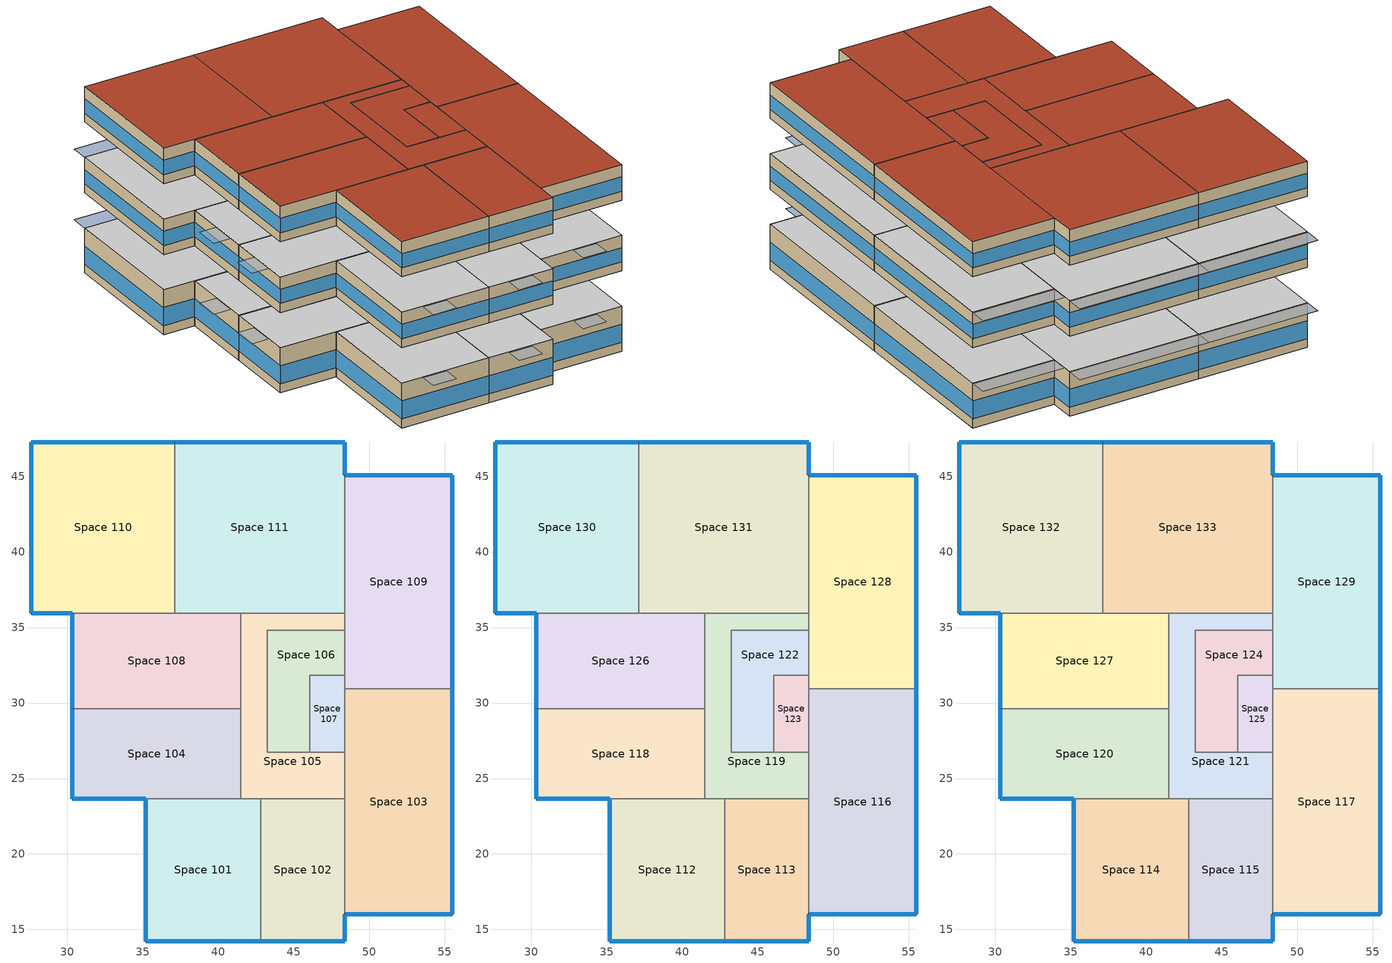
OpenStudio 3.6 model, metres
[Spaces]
Space 101
 floor ground: 42.81,23.67 42.81,14.24 35.22,14.24 35.22,23.67 z0
 wall outside: 35.22,23.67 35.22,14.24 42.81,14.24 z0:3.8
 wall to Space 105: 42.81,23.67 41.49,23.67 z0:3.8
 wall to Space 102: 42.81,14.24 42.81,23.67 z0:3.8
 wall to Space 104: 41.49,23.67 35.22,23.67 z0:3.8
 window: 35.22,23.64 35.22,14.26 / 35.24,14.24 42.78,14.24 z0.76:2.29
 ceiling adiabatic (Interior Ceiling): 42.81,14.24 42.81,23.67 35.22,23.67 35.22,14.24 z3.8
Space 102
 floor ground: 48.4,23.67 48.4,14.24 42.81,14.24 42.81,23.67 z0
 wall outside: 42.81,14.24 48.4,14.24 48.4,16 z0:3.8
 wall to Space 105: 48.4,23.67 42.81,23.67 z0:3.8
 wall to Space 103: 48.4,16 48.4,23.67 z0:3.8
 window: 48.4,14.26 48.4,15.98 z0.76:2.33; 42.83,14.24 48.37,14.24 z0.76:2.29
 ceiling adiabatic (Interior Ceiling): 48.4,14.24 48.4,23.67 42.81,23.67 42.81,14.24 z3.8
Space 103
 floor ground: 55.49,30.93 55.49,16 48.4,16 48.4,30.93 z0
 wall outside: 48.4,16 55.49,16 55.49,30.93 z0:3.8
 wall to Space 105: 48.4,26.74 48.4,23.67 z0:3.8
 wall to Space 107: 48.4,30.93 48.4,26.74 z0:3.8
 wall to Space 109: 55.49,30.93 48.4,30.93 z0:3.8
 window: 55.49,16.03 55.49,30.91 / 48.42,16 55.47,16 z0.76:2.29
 ceiling adiabatic (Interior Ceiling): 55.49,16 55.49,30.93 48.4,30.93 48.4,16 z3.8
Space 104
 floor ground: 41.49,29.62 41.49,23.67 30.35,23.67 30.35,29.62 z0
 wall outside: 30.35,29.62 30.35,23.67 35.22,23.67 z0:3.8
 wall to Space 105: 41.49,23.67 41.49,29.62 z0:3.8
 wall to Space 108: 41.49,29.62 30.35,29.62 z0:3.8
 window: 30.37,23.67 35.19,23.67 z0.76:2.3; 30.35,29.59 30.35,23.69 z0.76:2.29
 ceiling adiabatic (Interior Ceiling): 41.49,23.67 41.49,29.62 30.35,29.62 30.35,23.67 z3.8
Space 105
 floor ground: 48.4,35.95 48.4,34.81 43.24,34.81 43.24,26.74 48.4,26.74 48.4,23.67 41.49,23.67 41.49,35.95 z0
 wall to Space 109: 48.4,34.81 48.4,35.95 z0:3.8
 wall to Space 106: 46.08,26.74 43.24,26.74 43.24,34.81 48.4,34.81 z0:3.8
 wall to Space 107: 48.4,26.74 46.08,26.74 z0:3.8
 wall to Space 108: 41.49,35.95 41.49,29.62 z0:3.8
 wall to Space 111: 48.4,35.95 41.49,35.95 z0:3.8
 ceiling adiabatic (Interior Ceiling): 48.4,23.67 48.4,26.74 43.24,26.74 43.24,34.81 48.4,34.81 48.4,35.95 41.49,35.95 41.49,23.67 z3.8
Space 106
 floor ground: 48.4,34.81 48.4,31.83 46.08,31.83 46.08,26.74 43.24,26.74 43.24,34.81 z0
 wall to Space 109: 48.4,31.83 48.4,34.81 z0:3.8
 wall to Space 107: 46.08,26.74 46.08,31.83 48.4,31.83 z0:3.8
 ceiling adiabatic (Interior Ceiling): 46.08,26.74 46.08,31.83 48.4,31.83 48.4,34.81 43.24,34.81 43.24,26.74 z3.8
Space 107
 floor ground: 48.4,31.83 48.4,26.74 46.08,26.74 46.08,31.83 z0
 wall to Space 109: 48.4,30.93 48.4,31.83 z0:3.8
 ceiling adiabatic (Interior Ceiling): 48.4,26.74 48.4,31.83 46.08,31.83 46.08,26.74 z3.8
Space 108
 floor ground: 41.49,35.95 41.49,29.62 30.35,29.62 30.35,35.95 z0
 wall outside: 30.35,35.95 30.35,29.62 z0:3.8
 wall to Space 110: 37.13,35.95 30.35,35.95 z0:3.8
 wall to Space 111: 41.49,35.95 37.13,35.95 z0:3.8
 window: 30.35,35.93 30.35,29.64 z0.76:2.29
 ceiling adiabatic (Interior Ceiling): 41.49,29.62 41.49,35.95 30.35,35.95 30.35,29.62 z3.8
Space 109
 floor ground: 55.49,45.1 55.49,30.93 48.4,30.93 48.4,45.1 z0
 wall outside: 55.49,30.93 55.49,45.1 48.4,45.1 z0:3.8
 wall to Space 111: 48.4,45.1 48.4,35.95 z0:3.8
 window: 55.47,45.1 48.42,45.1 / 55.49,30.96 55.49,45.07 z0.76:2.29
 ceiling adiabatic (Interior Ceiling): 55.49,30.93 55.49,45.1 48.4,45.1 48.4,30.93 z3.8
Space 110
 floor ground: 37.13,47.29 37.13,35.95 27.63,35.95 27.63,47.29 z0
 wall outside: 37.13,47.29 27.63,47.29 27.63,35.95 30.35,35.95 z0:3.8
 wall to Space 111: 37.13,35.95 37.13,47.29 z0:3.8
 window: 27.66,35.95 30.32,35.95 z0.76:2.31; 27.63,47.26 27.63,35.98 / 37.1,47.29 27.66,47.29 z0.76:2.29
 ceiling adiabatic (Interior Ceiling): 37.13,35.95 37.13,47.29 27.63,47.29 27.63,35.95 z3.8
Space 111
 floor ground: 48.4,47.29 48.4,35.95 37.13,35.95 37.13,47.29 z0
 wall outside: 48.4,45.1 48.4,47.29 37.13,47.29 z0:3.8
 window: 48.4,45.13 48.4,47.26 z0.76:2.32; 48.37,47.29 37.15,47.29 z0.76:2.29
 ceiling adiabatic (Interior Ceiling): 48.4,35.95 48.4,47.29 37.13,47.29 37.13,35.95 z3.8
Space 112
 floor adiabatic (Interior Floor): 42.81,23.67 42.81,14.24 35.22,14.24 35.22,23.67 z6.8
 wall outside: 35.22,23.67 35.22,14.24 42.81,14.24 z6.8:9.8
 wall to Space 119: 42.81,23.67 41.49,23.67 z6.8:9.8
 wall to Space 113: 42.81,14.24 42.81,23.67 z6.8:9.8
 wall to Space 118: 41.49,23.67 35.22,23.67 z6.8:9.8
 window: 35.24,14.24 42.78,14.24 / 35.22,23.64 35.22,14.26 z7.56:8.77
 ceiling adiabatic (Interior Ceiling): 42.81,14.24 42.81,23.67 35.22,23.67 35.22,14.24 z9.8
Space 113
 floor adiabatic (Interior Floor): 48.4,23.67 48.4,14.24 42.81,14.24 42.81,23.67 z6.8
 wall outside: 42.81,14.24 48.4,14.24 48.4,16 z6.8:9.8
 wall to Space 119: 48.4,23.67 42.81,23.67 z6.8:9.8
 wall to Space 116: 48.4,16 48.4,23.67 z6.8:9.8
 window: 48.4,14.26 48.4,15.98 z7.56:8.8; 42.83,14.24 48.37,14.24 z7.56:8.77
 ceiling adiabatic (Interior Ceiling): 48.4,14.24 48.4,23.67 42.81,23.67 42.81,14.24 z9.8
Space 116
 floor adiabatic (Interior Floor): 55.49,30.93 55.49,16 48.4,16 48.4,30.93 z6.8
 wall outside: 48.4,16 55.49,16 55.49,30.93 z6.8:9.8
 wall to Space 119: 48.4,26.74 48.4,23.67 z6.8:9.8
 wall to Space 123: 48.4,30.93 48.4,26.74 z6.8:9.8
 wall to Space 128: 55.49,30.93 48.4,30.93 z6.8:9.8
 window: 55.49,16.03 55.49,30.91 z7.56:8.76; 48.42,16 55.47,16 z7.56:8.77
 ceiling adiabatic (Interior Ceiling): 55.49,16 55.49,30.93 48.4,30.93 48.4,16 z9.8
Space 118
 floor adiabatic (Interior Floor): 41.49,29.62 41.49,23.67 30.35,23.67 30.35,29.62 z6.8
 wall outside: 30.35,29.62 30.35,23.67 35.22,23.67 z6.8:9.8
 wall to Space 119: 41.49,23.67 41.49,29.62 z6.8:9.8
 wall to Space 126: 41.49,29.62 30.35,29.62 z6.8:9.8
 window: 30.37,23.67 35.19,23.67 / 30.35,29.59 30.35,23.69 z7.56:8.77
 ceiling adiabatic (Interior Ceiling): 41.49,23.67 41.49,29.62 30.35,29.62 30.35,23.67 z9.8
Space 119
 floor adiabatic (Interior Floor): 48.4,35.95 48.4,34.81 43.24,34.81 43.24,26.74 48.4,26.74 48.4,23.67 41.49,23.67 41.49,35.95 z6.8
 wall to Space 128: 48.4,34.81 48.4,35.95 z6.8:9.8
 wall to Space 122: 46.08,26.74 43.24,26.74 43.24,34.81 48.4,34.81 z6.8:9.8
 wall to Space 123: 48.4,26.74 46.08,26.74 z6.8:9.8
 wall to Space 126: 41.49,35.95 41.49,29.62 z6.8:9.8
 wall to Space 131: 48.4,35.95 41.49,35.95 z6.8:9.8
 ceiling adiabatic (Interior Ceiling): 48.4,23.67 48.4,26.74 43.24,26.74 43.24,34.81 48.4,34.81 48.4,35.95 41.49,35.95 41.49,23.67 z9.8
Space 122
 floor adiabatic (Interior Floor): 48.4,34.81 48.4,31.83 46.08,31.83 46.08,26.74 43.24,26.74 43.24,34.81 z6.8
 wall to Space 128: 48.4,31.83 48.4,34.81 z6.8:9.8
 wall to Space 123: 46.08,26.74 46.08,31.83 48.4,31.83 z6.8:9.8
 ceiling adiabatic (Interior Ceiling): 46.08,26.74 46.08,31.83 48.4,31.83 48.4,34.81 43.24,34.81 43.24,26.74 z9.8
Space 123
 floor adiabatic (Interior Floor): 48.4,31.83 48.4,26.74 46.08,26.74 46.08,31.83 z6.8
 wall to Space 128: 48.4,30.93 48.4,31.83 z6.8:9.8
 ceiling adiabatic (Interior Ceiling): 48.4,26.74 48.4,31.83 46.08,31.83 46.08,26.74 z9.8
Space 126
 floor adiabatic (Interior Floor): 41.49,35.95 41.49,29.62 30.35,29.62 30.35,35.95 z6.8
 wall outside: 30.35,35.95 30.35,29.62 z6.8:9.8
 wall to Space 130: 37.13,35.95 30.35,35.95 z6.8:9.8
 wall to Space 131: 41.49,35.95 37.13,35.95 z6.8:9.8
 window: 30.35,35.93 30.35,29.64 z7.56:8.77
 ceiling adiabatic (Interior Ceiling): 41.49,29.62 41.49,35.95 30.35,35.95 30.35,29.62 z9.8
Space 128
 floor adiabatic (Interior Floor): 55.49,45.1 55.49,30.93 48.4,30.93 48.4,45.1 z6.8
 wall outside: 55.49,30.93 55.49,45.1 48.4,45.1 z6.8:9.8
 wall to Space 131: 48.4,45.1 48.4,35.95 z6.8:9.8
 window: 55.47,45.1 48.42,45.1 z7.56:8.77; 55.49,30.96 55.49,45.07 z7.56:8.76
 ceiling adiabatic (Interior Ceiling): 55.49,30.93 55.49,45.1 48.4,45.1 48.4,30.93 z9.8
Space 130
 floor adiabatic (Interior Floor): 37.13,47.29 37.13,35.95 27.63,35.95 27.63,47.29 z6.8
 wall outside: 37.13,47.29 27.63,47.29 27.63,35.95 30.35,35.95 z6.8:9.8
 wall to Space 131: 37.13,35.95 37.13,47.29 z6.8:9.8
 window: 27.66,35.95 30.32,35.95 z7.56:8.78; 27.63,47.26 27.63,35.98 / 37.1,47.29 27.66,47.29 z7.56:8.77
 ceiling adiabatic (Interior Ceiling): 37.13,35.95 37.13,47.29 27.63,47.29 27.63,35.95 z9.8
Space 131
 floor adiabatic (Interior Floor): 48.4,47.29 48.4,35.95 37.13,35.95 37.13,47.29 z6.8
 wall outside: 48.4,45.1 48.4,47.29 37.13,47.29 z6.8:9.8
 window: 48.4,45.13 48.4,47.26 z7.56:8.79; 48.37,47.29 37.15,47.29 z7.56:8.77
 ceiling adiabatic (Interior Ceiling): 48.4,35.95 48.4,47.29 37.13,47.29 37.13,35.95 z9.8
Space 114
 floor adiabatic (Interior Floor): 42.81,23.67 42.81,14.24 35.22,14.24 35.22,23.67 z12.8
 wall outside: 35.22,23.67 35.22,14.24 42.81,14.24 z12.8:15.8
 wall to Space 121: 42.81,23.67 41.49,23.67 z12.8:15.8
 wall to Space 115: 42.81,14.24 42.81,23.67 z12.8:15.8
 wall to Space 120: 41.49,23.67 35.22,23.67 z12.8:15.8
 window: 35.24,14.24 42.78,14.24 / 35.22,23.64 35.22,14.26 z13.56:14.77
 roof outside: 42.81,14.24 42.81,23.67 35.22,23.67 35.22,14.24 z15.8
Space 115
 floor adiabatic (Interior Floor): 48.4,23.67 48.4,14.24 42.81,14.24 42.81,23.67 z12.8
 wall outside: 42.81,14.24 48.4,14.24 48.4,16 z12.8:15.8
 wall to Space 121: 48.4,23.67 42.81,23.67 z12.8:15.8
 wall to Space 117: 48.4,16 48.4,23.67 z12.8:15.8
 window: 48.4,14.26 48.4,15.98 z13.56:14.8; 42.83,14.24 48.37,14.24 z13.56:14.77
 roof outside: 48.4,14.24 48.4,23.67 42.81,23.67 42.81,14.24 z15.8
Space 117
 floor adiabatic (Interior Floor): 55.49,30.93 55.49,16 48.4,16 48.4,30.93 z12.8
 wall outside: 48.4,16 55.49,16 55.49,30.93 z12.8:15.8
 wall to Space 121: 48.4,26.74 48.4,23.67 z12.8:15.8
 wall to Space 125: 48.4,30.93 48.4,26.74 z12.8:15.8
 wall to Space 129: 55.49,30.93 48.4,30.93 z12.8:15.8
 window: 55.49,16.03 55.49,30.91 z13.56:14.76; 48.42,16 55.47,16 z13.56:14.77
 roof outside: 55.49,16 55.49,30.93 48.4,30.93 48.4,16 z15.8
Space 120
 floor adiabatic (Interior Floor): 41.49,29.62 41.49,23.67 30.35,23.67 30.35,29.62 z12.8
 wall outside: 30.35,29.62 30.35,23.67 35.22,23.67 z12.8:15.8
 wall to Space 121: 41.49,23.67 41.49,29.62 z12.8:15.8
 wall to Space 127: 41.49,29.62 30.35,29.62 z12.8:15.8
 window: 30.37,23.67 35.19,23.67 / 30.35,29.59 30.35,23.69 z13.56:14.77
 roof outside: 41.49,23.67 41.49,29.62 30.35,29.62 30.35,23.67 z15.8
Space 121
 floor adiabatic (Interior Floor): 48.4,35.95 48.4,34.81 43.24,34.81 43.24,26.74 48.4,26.74 48.4,23.67 41.49,23.67 41.49,35.95 z12.8
 wall to Space 129: 48.4,34.81 48.4,35.95 z12.8:15.8
 wall to Space 124: 46.08,26.74 43.24,26.74 43.24,34.81 48.4,34.81 z12.8:15.8
 wall to Space 125: 48.4,26.74 46.08,26.74 z12.8:15.8
 wall to Space 127: 41.49,35.95 41.49,29.62 z12.8:15.8
 wall to Space 133: 48.4,35.95 41.49,35.95 z12.8:15.8
 roof outside: 48.4,23.67 48.4,26.74 43.24,26.74 43.24,34.81 48.4,34.81 48.4,35.95 41.49,35.95 41.49,23.67 z15.8
Space 124
 floor adiabatic (Interior Floor): 48.4,34.81 48.4,31.83 46.08,31.83 46.08,26.74 43.24,26.74 43.24,34.81 z12.8
 wall to Space 129: 48.4,31.83 48.4,34.81 z12.8:15.8
 wall to Space 125: 46.08,26.74 46.08,31.83 48.4,31.83 z12.8:15.8
 roof outside: 46.08,26.74 46.08,31.83 48.4,31.83 48.4,34.81 43.24,34.81 43.24,26.74 z15.8
Space 125
 floor adiabatic (Interior Floor): 48.4,31.83 48.4,26.74 46.08,26.74 46.08,31.83 z12.8
 wall to Space 129: 48.4,30.93 48.4,31.83 z12.8:15.8
 roof outside: 48.4,26.74 48.4,31.83 46.08,31.83 46.08,26.74 z15.8
Space 127
 floor adiabatic (Interior Floor): 41.49,35.95 41.49,29.62 30.35,29.62 30.35,35.95 z12.8
 wall outside: 30.35,35.95 30.35,29.62 z12.8:15.8
 wall to Space 132: 37.13,35.95 30.35,35.95 z12.8:15.8
 wall to Space 133: 41.49,35.95 37.13,35.95 z12.8:15.8
 window: 30.35,35.93 30.35,29.64 z13.56:14.77
 roof outside: 41.49,29.62 41.49,35.95 30.35,35.95 30.35,29.62 z15.8
Space 129
 floor adiabatic (Interior Floor): 55.49,45.1 55.49,30.93 48.4,30.93 48.4,45.1 z12.8
 wall outside: 55.49,30.93 55.49,45.1 48.4,45.1 z12.8:15.8
 wall to Space 133: 48.4,45.1 48.4,35.95 z12.8:15.8
 window: 55.47,45.1 48.42,45.1 z13.56:14.77; 55.49,30.96 55.49,45.07 z13.56:14.76
 roof outside: 55.49,30.93 55.49,45.1 48.4,45.1 48.4,30.93 z15.8
Space 132
 floor adiabatic (Interior Floor): 37.13,47.29 37.13,35.95 27.63,35.95 27.63,47.29 z12.8
 wall outside: 37.13,47.29 27.63,47.29 27.63,35.95 30.35,35.95 z12.8:15.8
 wall to Space 133: 37.13,35.95 37.13,47.29 z12.8:15.8
 window: 27.66,35.95 30.32,35.95 z13.56:14.78; 27.63,47.26 27.63,35.98 / 37.1,47.29 27.66,47.29 z13.56:14.77
 roof outside: 37.13,35.95 37.13,47.29 27.63,47.29 27.63,35.95 z15.8
Space 133
 floor adiabatic (Interior Floor): 48.4,47.29 48.4,35.95 37.13,35.95 37.13,47.29 z12.8
 wall outside: 48.4,45.1 48.4,47.29 37.13,47.29 z12.8:15.8
 window: 48.4,45.13 48.4,47.26 z13.56:14.79; 48.37,47.29 37.15,47.29 z13.56:14.77
 roof outside: 48.4,35.95 48.4,47.29 37.13,47.29 37.13,35.95 z15.8
shading: 39.04,12.74 39.04,14.24 37.04,14.24 37.04,12.74 z3.8; 46.55,12.74 46.55,14.24 44.55,14.24 44.55,12.74 z3.8; 53.22,14.5 53.22,16 51.22,16 51.22,14.5 z3.8; 30.35,25.33 30.35,27.33 28.85,27.33 28.85,25.33 z3.8; 30.35,30.78 30.35,32.78 28.85,32.78 28.85,30.78 z3.8; 37.13,47.29 37.13,48.79 27.63,48.79 27.63,47.29 z3.8; 48.4,47.29 48.4,48.79 37.13,48.79 37.13,47.29 z3.8; 55.49,45.1 55.49,46.6 48.4,46.6 48.4,45.1 z3.8; 39.04,12.74 39.04,14.24 37.04,14.24 37.04,12.74 z9.8; 46.55,12.74 46.55,14.24 44.55,14.24 44.55,12.74 z9.8; 53.22,14.5 53.22,16 51.22,16 51.22,14.5 z9.8; 30.35,25.33 30.35,27.33 28.85,27.33 28.85,25.33 z9.8; 30.35,30.78 30.35,32.78 28.85,32.78 28.85,30.78 z9.8; 37.13,47.29 37.13,48.79 27.63,48.79 27.63,47.29 z9.8; 48.4,47.29 48.4,48.79 37.13,48.79 37.13,47.29 z9.8; 55.49,45.1 55.49,46.6 48.4,46.6 48.4,45.1 z9.8
[Building]
6-storey Mid Rise: Default Construction Set=189.1-2009 - CZ5 - Office; Standards Number of Stories=6; Standards Number of Above Ground Stories=6; Standards Building Type=LEEPMidriseApartment
[Site]
Site 1
[ClimateZones]
Climate Zone Institution Name 1=ASHRAE; Climate Zone Document Name 1=ANSI/ASHRAE Standard 169; Climate Zone Document Year 1=2006; Climate Zone Institution Name 2=CEC; Climate Zone Document Name 2=California Climate Zone Descriptions; Climate Zone Document Year 2=1995
[DefaultConstructionSet]
189.1-2009 - CZ5 - Office: Default Exterior Surface Constructions=Default Surface Constructions 13; Default Interior Surface Constructions=Default Surface Constructions 14; Default Ground Contact Surface Constructions=Default Surface Constructions 15; Default Exterior SubSurface Constructions=Default Sub Surface Constructions 9; Default Interior SubSurface Constructions=Default Sub Surface Constructions 10; Interior Partition Construction=Interior Partition
[DefaultSurfaceConstructions]
Name | Floor Construction | Wall Construction | Roof Ceiling Construction
Default Surface Constructions 13 | ExtSlabCarpet 4in ClimateZone 1-8 | ASHRAE 189.1-2009 ExtWall Mass ClimateZone 5 | ASHRAE 189.1-2009 ExtRoof IEAD ClimateZone 2-5
Default Surface Constructions 14 | Interior Floor | Interior Wall | Interior Ceiling
Default Surface Constructions 15 | ExtSlabCarpet 4in ClimateZone 1-8 | ExtSlabCarpet 4in ClimateZone 1-8 | ExtSlabCarpet 4in ClimateZone 1-8
[Construction]
ExtSlabCarpet 4in ClimateZone 1-8: MAT-CC05 4 HW CONCRETE, CP02 CARPET PAD
Interior Floor: F16 Acoustic tile, F05 Ceiling air space resistance, M11 100mm lightweight concrete
Interior Wall: G01a 19mm gypsum board, F04 Wall air space resistance, G01a 19mm gypsum board
Interior Ceiling: M11 100mm lightweight concrete, F05 Ceiling air space resistance, F16 Acoustic tile
Exterior Door: F08 Metal surface, I01 25mm insulation board
Interior Window: Clear 3mm
Interior Door; Interior Partition: G05 25mm wood
ASHRAE 189.1-2009 ExtRoof IEAD ClimateZone 2-5: Roof Membrane, Roof Insulation [21], Metal Decking
ASHRAE 189.1-2009 ExtWindow ClimateZone 4-5: Theoretical Glass [207]
ASHRAE 189.1-2009 ExtWall Mass ClimateZone 5: 1IN Stucco, 8IN Concrete HW, Wall Insulation [40], 1/2IN Gypsum
[Material] Thermal Absorptance=0.9
Name | Roughness | Thickness {m} | Conductivity {W/m-K} | Density {kg/m3} | Specific Heat {J/kg-K} | Solar Absorptance | Visible Absorptance
MAT-CC05 4 HW CONCRETE | Rough | 0.1016 | 1.311 | 2240 | 836.8 | 0.85 | 0.85
1IN Stucco | Smooth | 0.0253 | 0.6918 | 1858 | 837 | 0.92 | 0.92
8IN Concrete HW | MediumRough | 0.2033 | 1.7296 | 2243 | 837 | 0.65 | 0.65
1/2IN Gypsum | Smooth | 0.0127 | 0.16 | 784.9 | 830 | 0.4 | 0.4
Roof Membrane | VeryRough | 0.0095 | 0.16 | 1121.29 | 1460 | 0.7 | 0.7
Metal Decking | MediumSmooth | 0.0015 | 45.006 | 7680 | 418.4 | 0.6 | 0.6
F16 Acoustic tile | MediumSmooth | 0.0191 | 0.06 | 368 | 590 | 0.3 | 0.3
M11 100mm lightweight concrete | MediumRough | 0.1016 | 0.53 | 1280 | 840 | 0.5 | 0.5
G01a 19mm gypsum board | MediumSmooth | 0.019 | 0.16 | 800 | 1090 | 0.4 | 0.4
F08 Metal surface | Smooth | 0.0008 | 45.28 | 7824 | 500 | 0.7 | 0.7
I01 25mm insulation board | MediumRough | 0.0254 | 0.03 | 43 | 1210 | 0.6 | 0.6
G05 25mm wood | MediumSmooth | 0.0254 | 0.15 | 608 | 1630 | 0.5 | 0.5
Roof Insulation [21] | MediumRough | 0.2105 | 0.049 | 265 | 836.8 | 0.7 | 0.7
Wall Insulation [40] | MediumRough | 0.0794 | 0.0432 | 91 | 837 | 0.5 | 0.5
[Material:NoMass]
CP02 CARPET PAD: Roughness=Smooth; Thermal Resistance {m2-K/W}=0.1; Thermal Absorptance=0.9; Solar Absorptance=0.8; Visible Absorptance=0.8
[Material:AirGap]
Name | Thermal Resistance {m2-K/W}
F05 Ceiling air space resistance | 0.18
F04 Wall air space resistance | 0.15
[DefaultSubSurfaceConstructions]
Name | Fixed Window Construction | Operable Window Construction | Door Construction | Tubular Daylight Dome Construction | Tubular Daylight Diffuser Construction
Default Sub Surface Constructions 9 | ASHRAE 189.1-2009 ExtWindow ClimateZone 4-5 | ASHRAE 189.1-2009 ExtWindow ClimateZone 4-5 | Exterior Door | Interior Window | Interior Window
Default Sub Surface Constructions 10 | Interior Window | Interior Window | Interior Door
[WindowMaterial:Glazing] Optical Data Type=SpectralAverage; Thickness {m}=0.003; Back Side Solar Reflectance at Normal Incidence=0; Back Side Visible Reflectance at Normal Incidence=0; Infrared Transmittance at Normal Incidence=0; Dirt Correction Factor for Solar and Visible Transmittance=1; Solar Diffusing=No
Name | Solar Transmittance at Normal Incidence | Front Side Solar Reflectance at Normal Incidence | Visible Transmittance at Normal Incidence | Front Side Visible Reflectance at Normal Incidence | Front Side Infrared Hemispherical Emissivity | Back Side Infrared Hemispherical Emissivity | Conductivity {W/m-K}
Clear 3mm | 0.837 | 0.075 | 0.898 | 0.081 | 0.84 | 0.84 | 0.9
Theoretical Glass [207] | 0.3311 | 0.6189 | 0.44 | 0.51 | 0.9 | 0.9 | 0.0133
[WindowMaterial:Blind]
Window Material Blind 1: Slat Width {m}=0.025; Slat Separation {m}=0.01875; Front Side Slat Beam Solar Reflectance=0.5; Back Side Slat Beam Solar Reflectance=0.5; Front Side Slat Diffuse Solar Reflectance=0.5; Back Side Slat Diffuse Solar Reflectance=0.5; Slat Beam Visible Transmittance=0
[DefaultScheduleSet] Infiltration Schedule=Always On
Name | Number of People Schedule | People Activity Level Schedule | Lighting Schedule | Electric Equipment Schedule
Space Function Lobby - other Schedule Set | NECB-C-Occupancy | NECB-Activity | NECB-C-Lighting | NECB-C-Electric-Equipment
Space Function Stairway-sch-G Schedule Set; Space Function Corr. < 2.4m wide-sch-G Schedule Set; Space Function Dwelling Unit(s) Schedule Set | NECB-G-Occupancy | NECB-Activity | NECB-G-Lighting | NECB-G-Electric-Equipment
Space Function - undefined - Schedule Set
Space Function Storage area Schedule Set | NECB-E-Occupancy | NECB-Activity | NECB-E-Lighting | NECB-E-Electric-Equipment
[DesignSpecification:OutdoorAir]
Name | Outdoor Air Method | Outdoor Air Flow per Floor Area {m3/s-m2} | Outdoor Air Flow per Person {m3/s-person} | Outdoor Air Flow Air Changes per Hour {1/hr}
Space Function Lobby - other Ventilation | Sum | 0.0041148
Space Function Stairway-sch-G Ventilation; Space Function Corr. < 2.4m wide-sch-G Ventilation | Sum | 0.0003048
Space Function - undefined - Ventilation |  | 0 | 0 | 0
Space Function Dwelling Unit(s) Ventilation | Sum | 0.00034544
Space Function Storage area Ventilation | Sum | 0.0003556
[ShadingControl]
Shading Control 1: Shading Type=InteriorBlind; Shading Device Material=Window Material Blind 1; Multiple Surface Control Type=Sequential
[BuildingStory]
Name | Nominal Z Coordinate {m} | Nominal Floor to Floor Height {m}
Building Story 1 | 0 | 3.8
Building Story 2 | 0 | 3
Building Story 3
[Space]
Name | Space Type | Building Story | Thermal Zone
Space 101 | Space Function Dwelling Unit(s) | Building Story 1 | Thermal Zone 3
Space 102 | Space Function Dwelling Unit(s) | Building Story 1 | Thermal Zone 8
Space 103 | Space Function Lobby - other | Building Story 1 | Thermal Zone 9
Space 104 | Space Function Dwelling Unit(s) | Building Story 1 | Thermal Zone 7
Space 105 | Space Function Corr. < 2.4m wide-sch-G | Building Story 1 | Thermal Zone 11
Space 106 | Space Function Stairway-sch-G | Building Story 1 | Thermal Zone 4
Space 107 | Space Function - undefined - | Building Story 1 | Thermal Zone 5
Space 108 | Space Function Dwelling Unit(s) | Building Story 1 | Thermal Zone 12
Space 109 | Space Function Dwelling Unit(s) | Building Story 1 | Thermal Zone 13
Space 110 | Space Function Dwelling Unit(s) | Building Story 1 | Thermal Zone 14
Space 111 | Space Function Storage area | Building Story 1 | Thermal Zone 15
Space 112 | Space Function Dwelling Unit(s) | Building Story 2 | Thermal Zone 16
Space 113 | Space Function Dwelling Unit(s) | Building Story 2 | Thermal Zone 17
Space 114 | Space Function Dwelling Unit(s) | Building Story 3 | Thermal Zone 18
Space 115 | Space Function Dwelling Unit(s) | Building Story 3 | Thermal Zone 20
Space 116 | Space Function Dwelling Unit(s) | Building Story 2 | Thermal Zone 21
Space 117 | Space Function Dwelling Unit(s) | Building Story 3 | Thermal Zone 22
Space 118 | Space Function Dwelling Unit(s) | Building Story 2 | Thermal Zone 2
Space 119 | Space Function Corr. < 2.4m wide-sch-G | Building Story 2 | Thermal Zone 23
Space 120 | Space Function Dwelling Unit(s) | Building Story 3 | Thermal Zone 24
Space 121 | Space Function Corr. < 2.4m wide-sch-G | Building Story 3 | Thermal Zone 25
Space 122 | Space Function Stairway-sch-G | Building Story 2 | Thermal Zone 26
Space 123 | Space Function - undefined - | Building Story 2 | Thermal Zone 28
Space 124 | Space Function Stairway-sch-G | Building Story 3 | Thermal Zone 10
Space 125 | Space Function - undefined - | Building Story 3 | Thermal Zone 29
Space 126 | Space Function Dwelling Unit(s) | Building Story 2 | Thermal Zone 19
Space 127 | Space Function Dwelling Unit(s) | Building Story 3 | Thermal Zone 1
Space 128 | Space Function Dwelling Unit(s) | Building Story 2 | Thermal Zone 30
Space 129 | Space Function Dwelling Unit(s) | Building Story 3 | Thermal Zone 31
Space 130 | Space Function Dwelling Unit(s) | Building Story 2 | Thermal Zone 6
Space 131 | Space Function Dwelling Unit(s) | Building Story 2 | Thermal Zone 32
Space 132 | Space Function Dwelling Unit(s) | Building Story 3 | Thermal Zone 27
Space 133 | Space Function Dwelling Unit(s) | Building Story 3 | Thermal Zone 33
[ThermalZone] Use Ideal Air Loads=No
Name | Multiplier
Thermal Zone 1; Thermal Zone 3; Thermal Zone 4; Thermal Zone 5; Thermal Zone 7; Thermal Zone 8; Thermal Zone 9; Thermal Zone 10; Thermal Zone 11; Thermal Zone 12; Thermal Zone 13; Thermal Zone 14; Thermal Zone 15; Thermal Zone 18; Thermal Zone 20; Thermal Zone 22; Thermal Zone 24; Thermal Zone 25; Thermal Zone 27; Thermal Zone 29; Thermal Zone 31; Thermal Zone 33
Thermal Zone 2; Thermal Zone 6; Thermal Zone 16; Thermal Zone 17; Thermal Zone 19; Thermal Zone 21; Thermal Zone 23; Thermal Zone 26; Thermal Zone 28; Thermal Zone 30; Thermal Zone 32 | 4
[Sizing:Zone] Zone Cooling Design Supply Air Temperature Input Method=SupplyAirTemperature; Zone Cooling Design Supply Air Temperature {C}=14; Zone Cooling Design Supply Air Temperature Difference {deltaC}=11.11; Zone Heating Design Supply Air Temperature Input Method=SupplyAirTemperature; Zone Heating Design Supply Air Temperature {C}=40; Zone Heating Design Supply Air Temperature Difference {deltaC}=11.11; Zone Cooling Design Supply Air Humidity Ratio {kg-H2O/kg-air}=0.0085; Zone Heating Design Supply Air Humidity Ratio {kg-H2O/kg-air}=0.008; Cooling Design Air Flow Method=DesignDay; Heating Design Air Flow Method=DesignDay; Account for Dedicated Outdoor Air System=No; Dedicated Outdoor Air System Control Strategy=NeutralSupplyAir; Dedicated Outdoor Air Low Setpoint Temperature for Design {C}=autosize; Dedicated Outdoor Air High Setpoint Temperature for Design {C}=autosize; Zone Load Sizing Method=Sensible Load Only No Latent Load; Zone Latent Cooling Design Supply Air Humidity Ratio Input Method=HumidityRatioDifference; Zone Cooling Design Supply Air Humidity Ratio Difference {kgWater/kgDryAir}=0.005; Zone Latent Heating Design Supply Air Humidity Ratio Input Method=HumidityRatioDifference; Zone Humidification Design Supply Air Humidity Ratio Difference {kgWater/kgDryAir}=0.005
Thermal Zone 1; Thermal Zone 2; Thermal Zone 3; Thermal Zone 4; Thermal Zone 5; Thermal Zone 6; Thermal Zone 7; Thermal Zone 8; Thermal Zone 9; Thermal Zone 10; Thermal Zone 11; Thermal Zone 12; Thermal Zone 13; Thermal Zone 14; Thermal Zone 15; Thermal Zone 16; Thermal Zone 17; Thermal Zone 18; Thermal Zone 19; Thermal Zone 20; Thermal Zone 21; Thermal Zone 22; Thermal Zone 23; Thermal Zone 24; Thermal Zone 25; Thermal Zone 26; Thermal Zone 27; Thermal Zone 28; Thermal Zone 29; Thermal Zone 30; Thermal Zone 31; Thermal Zone 32; Thermal Zone 33
[SpaceType] Standards Building Type=Space Function
Name | Default Schedule Set | Design Specification Outdoor Air Object | Standards Space Type
Space Function Lobby - other | Space Function Lobby - other Schedule Set | Space Function Lobby - other Ventilation | Lobby - other
Space Function Stairway-sch-G | Space Function Stairway-sch-G Schedule Set | Space Function Stairway-sch-G Ventilation | Stairway-sch-G
Space Function - undefined - | Space Function - undefined - Schedule Set | Space Function - undefined - Ventilation | - undefined -
Space Function Corr. < 2.4m wide-sch-G | Space Function Corr. < 2.4m wide-sch-G Schedule Set | Space Function Corr. < 2.4m wide-sch-G Ventilation | Corr. < 2.4m wide-sch-G
Space Function Dwelling Unit(s) | Space Function Dwelling Unit(s) Schedule Set | Space Function Dwelling Unit(s) Ventilation | Dwelling Unit(s)
Space Function Storage area | Space Function Storage area Schedule Set | Space Function Storage area Ventilation | Storage area
[People] Work Efficiency Schedule=Work Efficiency Schedule; Clothing Insulation Schedule=Clothing Schedule; Air Velocity Schedule=Air Velocity Schedule; Multiplier=1
Name | People Definition | Space or SpaceType
Space Function Lobby - other People | Space Function Lobby - other People Definition | Space Function Lobby - other
Space Function Stairway-sch-G People | Space Function Stairway-sch-G People Definition | Space Function Stairway-sch-G
Space Function Corr. < 2.4m wide-sch-G People | Space Function Corr. < 2.4m wide-sch-G People Definition | Space Function Corr. < 2.4m wide-sch-G
Space Function Dwelling Unit(s) People | Space Function Dwelling Unit(s) People Definition | Space Function Dwelling Unit(s)
Space Function Storage area People | Space Function Storage area People Definition | Space Function Storage area
[People:Definition] Number of People Calculation Method=People/Area; Fraction Radiant=0.3
Name | People per Space Floor Area {person/m2}
Space Function Lobby - other People Definition | 0.0999967
Space Function Stairway-sch-G People Definition | 0.0049514
Space Function Corr. < 2.4m wide-sch-G People Definition; Space Function Storage area People Definition | 0.0100104
Space Function Dwelling Unit(s) People Definition | 0.0166841
[Lights] Fraction Replaceable=1
Name | Lights Definition | Space or SpaceType
Space Function Lobby - other Lights | Space Function Lobby - other Lights Definition | Space Function Lobby - other
Space Function Stairway-sch-G Lights | Space Function Stairway-sch-G Lights Definition | Space Function Stairway-sch-G
Space Function Corr. < 2.4m wide-sch-G Lights | Space Function Corr. < 2.4m wide-sch-G Lights Definition | Space Function Corr. < 2.4m wide-sch-G
Space Function Dwelling Unit(s) Lights | Space Function Dwelling Unit(s) Lights Definition | Space Function Dwelling Unit(s)
Space Function Storage area Lights | Space Function Storage area Lights Definition | Space Function Storage area
[Lights:Definition] Design Level Calculation Method=Watts/Area; Fraction Radiant=0.5; Fraction Visible=0.2
Name | Watts per Space Floor Area {W/m2}
Space Function Lobby - other Lights Definition | 9.69992
Space Function Stairway-sch-G Lights Definition | 7.39994
Space Function Corr. < 2.4m wide-sch-G Lights Definition | 8.39993
Space Function Dwelling Unit(s) Lights Definition | 4.99996
Space Function Storage area Lights Definition | 6.79994
[ElectricEquipment]
Name | Electric Equipment Definition | Space or SpaceType
Space Function Lobby - other Elec Equip | Space Function Lobby - other Elec Equip Definition | Space Function Lobby - other
Space Function Dwelling Unit(s) Elec Equip | Space Function Dwelling Unit(s) Elec Equip Definition | Space Function Dwelling Unit(s)
Space Function Storage area Elec Equip | Space Function Storage area Elec Equip Definition | Space Function Storage area
[ElectricEquipment:Definition] Design Level Calculation Method=Watts/Area; Fraction Radiant=0.5
Name | Watts per Space Floor Area {W/m2}
Space Function Lobby - other Elec Equip Definition; Space Function Storage area Elec Equip Definition | 0.999992
Space Function Dwelling Unit(s) Elec Equip Definition | 4.99996
[SpaceInfiltration:DesignFlowRate] Design Flow Rate Calculation Method=Flow/ExteriorArea; Flow per Exterior Surface Area {m3/s-m2}=0.000250063
Name | Space or SpaceType
Space Function Lobby - other Infiltration | Space Function Lobby - other
Space Function Stairway-sch-G Infiltration | Space Function Stairway-sch-G
Space Function - undefined - Infiltration | Space Function - undefined -
Space Function Corr. < 2.4m wide-sch-G Infiltration | Space Function Corr. < 2.4m wide-sch-G
Space Function Dwelling Unit(s) Infiltration | Space Function Dwelling Unit(s)
Space Function Storage area Infiltration | Space Function Storage area
[Schedule:Ruleset]
NECB-C-Occupancy: Default Day Schedule=NECB-C-Occupancy Default
NECB-Activity: Default Day Schedule=NECB-Activity Default; Summer Design Day Schedule=NECB-Activity Summer Design Day; Winter Design Day Schedule=NECB-Activity Winter Design Day
NECB-C-Lighting: Default Day Schedule=NECB-C-Lighting Default
NECB-C-Electric-Equipment: Default Day Schedule=NECB-C-Electric-Equipment Default
Always On: Default Day Schedule=Always On Default
Work Efficiency Schedule: Default Day Schedule=Work Efficiency Schedule Default
Clothing Schedule: Default Day Schedule=Clothing Schedule Default Winter Clothes
Air Velocity Schedule: Default Day Schedule=Air Velocity Schedule Default
NECB-G-Occupancy: Default Day Schedule=NECB-G-Occupancy Default
NECB-G-Lighting: Default Day Schedule=NECB-G-Lighting Default
NECB-G-Electric-Equipment: Default Day Schedule=NECB-G-Electric-Equipment Default
NECB-E-Occupancy: Default Day Schedule=NECB-E-Occupancy Default
NECB-E-Lighting: Default Day Schedule=NECB-E-Lighting Default
NECB-E-Electric-Equipment: Default Day Schedule=NECB-E-Electric-Equipment Default
[Schedule:Day]
NECB-C-Occupancy Default; NECB-C-Occupancy Default|Wkdy Day: 8, 0, 0, 9, 0, 0.1, 10, 0, 0.2, 12, 0, 0.5, 16, 0, 0.7, 17, 0, 0.8, 18, 0, 0.7, 19, 0, 0.5, 21, 0, 0.3, 24, 0, 0
NECB-C-Occupancy Sun|Hol Day: 10, 0, 0, 11, 0, 0.1, 13, 0, 0.2, 18, 0, 0.4, 19, 0, 0.2, 24, 0, 0
NECB-C-Occupancy Sat Day: 8, 0, 0, 9, 0, 0.1, 10, 0, 0.2, 11, 0, 0.5, 12, 0, 0.6, 13, 0, 0.8, 16, 0, 0.9, 17, 0, 0.8, 18, 0, 0.7, 19, 0, 0.5, 21, 0, 0.2, 24, 0, 0
NECB-Activity Default; NECB-Activity Summer Design Day; NECB-Activity Winter Design Day: 24, 0, 130
NECB-C-Lighting Default; NECB-C-Lighting Sat Day; NECB-C-Lighting Default|Wkdy Day; NECB-C-Electric-Equipment Default; NECB-C-Electric-Equipment Sat Day; NECB-C-Electric-Equipment Default|Wkdy Day: 8, 0, 0.05, 9, 0, 0.5, 19, 0, 0.9, 20, 0, 0.6, 21, 0, 0.5, 24, 0, 0.05
NECB-C-Lighting Sun|Hol Day; NECB-C-Electric-Equipment Sun|Hol Day: 10, 0, 0.05, 11, 0, 0.5, 18, 0, 0.9, 19, 0, 0.6, 24, 0, 0.05
Always On Default; Clothing Schedule Default Winter Clothes: 24, 0, 1
Work Efficiency Schedule Default; NECB-E-Occupancy Sun|Hol Day: 24, 0, 0
Clothing Schedule Summer Clothes: 24, 0, 0.5
Air Velocity Schedule Default: 24, 0, 0.2
NECB-G-Occupancy Default; NECB-G-Occupancy Default|Wkdy Day: 7, 0, 0.9, 8, 0, 0.7, 9, 0, 0.4, 17, 0, 0.3, 18, 0, 0.5, 24, 0, 0.9
NECB-G-Occupancy Sun|Hol Day; NECB-G-Occupancy Sat Day: 7, 0, 0.9, 8, 0, 0.7, 17, 0, 0.5, 18, 0, 0.7, 24, 0, 0.9
NECB-G-Lighting Default; NECB-G-Lighting Sun|Hol Day; NECB-G-Lighting Sat Day; NECB-G-Lighting Default|Wkdy Day: 1, 0, 0.3, 6, 0, 0, 7, 0, 0.2, 9, 0, 0.5, 19, 0, 0, 22, 0, 0.9, 23, 0, 0.8, 24, 0, 0.6
NECB-G-Electric-Equipment Default; NECB-G-Electric-Equipment Sun|Hol Day; NECB-G-Electric-Equipment Sat Day; NECB-G-Electric-Equipment Default|Wkdy Day: 1, 0, 0.3, 7, 0, 0.2, 9, 0, 0.8, 16, 0, 0.4, 17, 0, 0.5, 18, 0, 0.2, 20, 0, 0.9, 21, 0, 0.7, 24, 0, 0.5
NECB-E-Occupancy Default; NECB-E-Occupancy Default|Wkdy Day: 8, 0, 0, 9, 0, 0.2, 10, 0, 0.7, 14, 0, 0.9, 15, 0, 0.5, 16, 0, 0.9, 18, 0, 0.8, 19, 0, 0.2, 24, 0, 0
NECB-E-Occupancy Sat Day: 9, 0, 0, 13, 0, 0.2, 17, 0, 0.1, 24, 0, 0
NECB-E-Lighting Default; NECB-E-Lighting Default|Wkdy Day; NECB-E-Electric-Equipment Default; NECB-E-Electric-Equipment Default|Wkdy Day: 8, 0, 0.05, 9, 0, 0.4, 10, 0, 0.7, 18, 0, 0.9, 19, 0, 0.4, 24, 0, 0.05
NECB-E-Lighting Sun|Hol Day; NECB-E-Electric-Equipment Sun|Hol Day: 24, 0, 0.05
NECB-E-Lighting Sat Day; NECB-E-Electric-Equipment Sat Day: 9, 0, 0.05, 10, 0, 0.5, 15, 0, 0.9, 16, 0, 0.7, 17, 0, 0.5, 24, 0, 0.05
[Schedule:Rule] Date Specification Type=DateRange; Start Day=1
Name | Schedule Ruleset | Rule Order | Day Schedule | Apply Sunday | Start Month | End Month | End Day | Apply Saturday | Apply Monday | Apply Tuesday | Apply Wednesday | Apply Thursday | Apply Friday
Schedule Rule 19 | NECB-C-Occupancy | 0 | NECB-C-Occupancy Sun|Hol Day | Yes | 1 | 12 | 31
Schedule Rule 18 | NECB-C-Occupancy | 1 | NECB-C-Occupancy Sat Day |  | 1 | 12 | 31 | Yes
Schedule Rule 17 | NECB-C-Occupancy | 2 | NECB-C-Occupancy Default|Wkdy Day |  | 1 | 12 | 31 |  | Yes | Yes | Yes | Yes | Yes
Schedule Rule 22 | NECB-C-Lighting | 0 | NECB-C-Lighting Sun|Hol Day | Yes | 1 | 12 | 31
Schedule Rule 21 | NECB-C-Lighting | 1 | NECB-C-Lighting Sat Day |  | 1 | 12 | 31 | Yes
Schedule Rule 20 | NECB-C-Lighting | 2 | NECB-C-Lighting Default|Wkdy Day |  | 1 | 12 | 31 |  | Yes | Yes | Yes | Yes | Yes
Schedule Rule 25 | NECB-C-Electric-Equipment | 0 | NECB-C-Electric-Equipment Sun|Hol Day | Yes | 1 | 12 | 31
Schedule Rule 24 | NECB-C-Electric-Equipment | 1 | NECB-C-Electric-Equipment Sat Day |  | 1 | 12 | 31 | Yes
Schedule Rule 23 | NECB-C-Electric-Equipment | 2 | NECB-C-Electric-Equipment Default|Wkdy Day |  | 1 | 12 | 31 |  | Yes | Yes | Yes | Yes | Yes
Schedule Rule 1 | Clothing Schedule | 0 | Clothing Schedule Summer Clothes |  | 5 | 9 | 30
Schedule Rule 64 | NECB-G-Occupancy | 0 | NECB-G-Occupancy Sun|Hol Day | Yes | 1 | 12 | 31
Schedule Rule 63 | NECB-G-Occupancy | 1 | NECB-G-Occupancy Sat Day |  | 1 | 12 | 31 | Yes
Schedule Rule 62 | NECB-G-Occupancy | 2 | NECB-G-Occupancy Default|Wkdy Day |  | 1 | 12 | 31 |  | Yes | Yes | Yes | Yes | Yes
Schedule Rule 67 | NECB-G-Lighting | 0 | NECB-G-Lighting Sun|Hol Day | Yes | 1 | 12 | 31
Schedule Rule 66 | NECB-G-Lighting | 1 | NECB-G-Lighting Sat Day |  | 1 | 12 | 31 | Yes
Schedule Rule 65 | NECB-G-Lighting | 2 | NECB-G-Lighting Default|Wkdy Day |  | 1 | 12 | 31 |  | Yes | Yes | Yes | Yes | Yes
Schedule Rule 70 | NECB-G-Electric-Equipment | 0 | NECB-G-Electric-Equipment Sun|Hol Day | Yes | 1 | 12 | 31
Schedule Rule 69 | NECB-G-Electric-Equipment | 1 | NECB-G-Electric-Equipment Sat Day |  | 1 | 12 | 31 | Yes
Schedule Rule 68 | NECB-G-Electric-Equipment | 2 | NECB-G-Electric-Equipment Default|Wkdy Day |  | 1 | 12 | 31 |  | Yes | Yes | Yes | Yes | Yes
Schedule Rule 4 | NECB-E-Occupancy | 0 | NECB-E-Occupancy Sun|Hol Day | Yes | 1 | 12 | 31
Schedule Rule 3 | NECB-E-Occupancy | 1 | NECB-E-Occupancy Sat Day |  | 1 | 12 | 31 | Yes
Schedule Rule 2 | NECB-E-Occupancy | 2 | NECB-E-Occupancy Default|Wkdy Day |  | 1 | 12 | 31 |  | Yes | Yes | Yes | Yes | Yes
Schedule Rule 7 | NECB-E-Lighting | 0 | NECB-E-Lighting Sun|Hol Day | Yes | 1 | 12 | 31
Schedule Rule 6 | NECB-E-Lighting | 1 | NECB-E-Lighting Sat Day |  | 1 | 12 | 31 | Yes
Schedule Rule 5 | NECB-E-Lighting | 2 | NECB-E-Lighting Default|Wkdy Day |  | 1 | 12 | 31 |  | Yes | Yes | Yes | Yes | Yes
Schedule Rule 10 | NECB-E-Electric-Equipment | 0 | NECB-E-Electric-Equipment Sun|Hol Day | Yes | 1 | 12 | 31
Schedule Rule 9 | NECB-E-Electric-Equipment | 1 | NECB-E-Electric-Equipment Sat Day |  | 1 | 12 | 31 | Yes
Schedule Rule 8 | NECB-E-Electric-Equipment | 2 | NECB-E-Electric-Equipment Default|Wkdy Day |  | 1 | 12 | 31 |  | Yes | Yes | Yes | Yes | Yes
